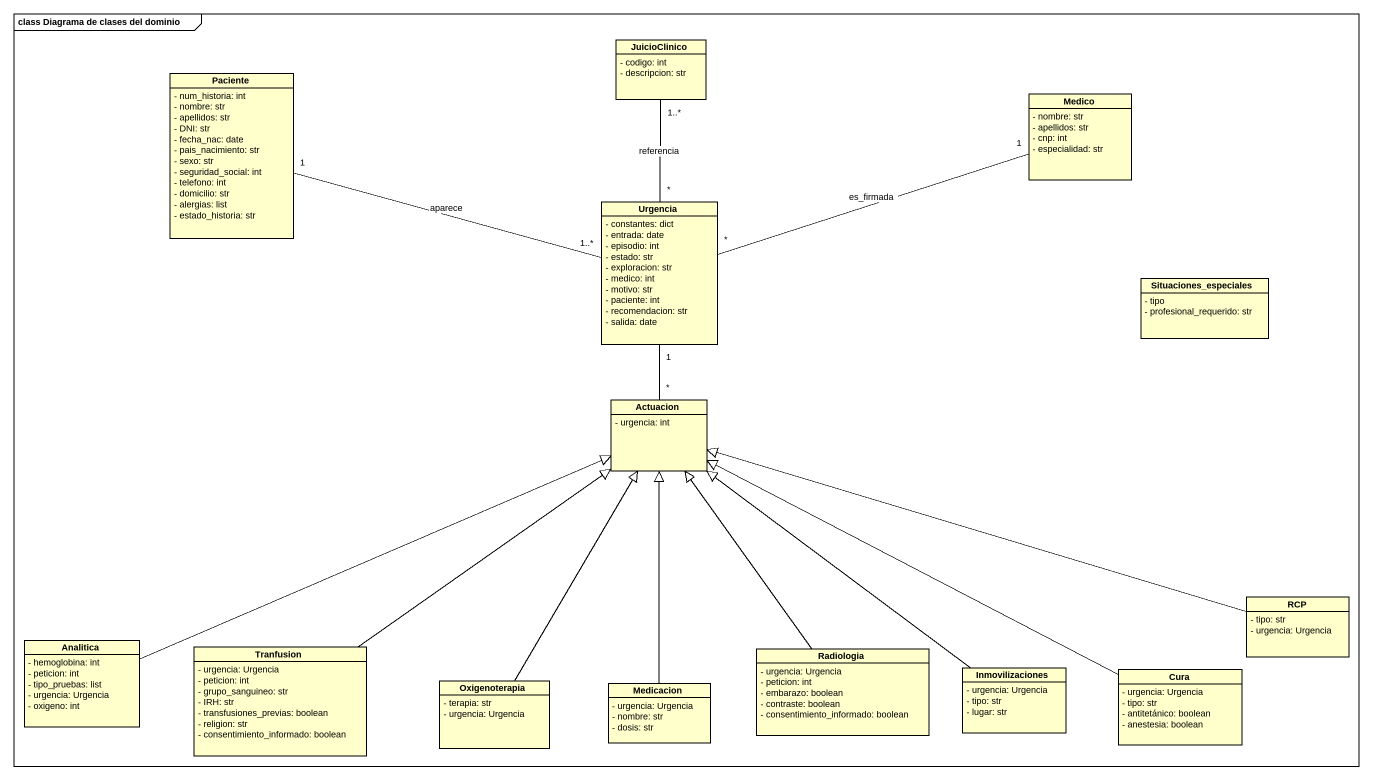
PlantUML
@startuml
mainframe class Diagrama de clases del dominio
hide circle
hide empty members
skinparam classAttributeIconSize 0
class JuicioClinico {
  - codigo: int
  - descripcion: str
}
class Paciente {
  - num_historia: int
  - nombre: str
  - apellidos: str
  - DNI: str
  - fecha_nac: date
  - pais_nacimiento: str
  - sexo: str
  - seguridad_social: int
  - telefono: int
  - domicilio: str
  - alergias: list
  - estado_historia: str
}
class Medico {
  - nombre: str
  - apellidos: str
  - cnp: int
  - especialidad: str
}
class Urgencia {
  - constantes: dict
  - entrada: date
  - episodio: int
  - estado: str
  - exploracion: str
  - medico: int
  - motivo: str
  - paciente: int
  - recomendacion: str
  - salida: date
}
class Situaciones_especiales {
  - tipo
  - profesional_requerido: str
}
class Actuacion {
  - urgencia: int
}
class RCP {
  - tipo: str
  - urgencia: Urgencia
}
class Analitica {
  - hemoglobina: int
  - peticion: int
  - tipo_pruebas: list
  - urgencia: Urgencia
  - oxigeno: int
}
class Tranfusion {
  - urgencia: Urgencia
  - peticion: int
  - grupo_sanguineo: str
  - IRH: str
  - transfusiones_previas: boolean
  - religion: str
  - consentimiento_informado: boolean
}
class Radiologia {
  - urgencia: Urgencia
  - peticion: int
  - embarazo: boolean
  - contraste: boolean
  - consentimiento_informado: boolean
}
class Oxigenoterapia {
  - terapia: str
  - urgencia: Urgencia
}
class Medicacion {
  - urgencia: Urgencia
  - nombre: str
  - dosis: str
}
class Inmovilizaciones {
  - urgencia: Urgencia
  - tipo: str
  - lugar: str
}
class Cura {
  - urgencia: Urgencia
  - tipo: str
  - antitetánico: boolean
  - anestesia: boolean
}
Paciente "1" -right- "1..*" Urgencia : aparece
Urgencia "*" -up- "1..*" JuicioClinico : referencia
Urgencia "*" -right- "1" Medico : es_firmada
Urgencia "1" -- "*" Actuacion
RCP -left-|> Actuacion
Analitica -right-|> Actuacion
Tranfusion -up-|> Actuacion
Radiologia -up-|> Actuacion
Oxigenoterapia -up-|> Actuacion
Medicacion -up-|> Actuacion
Inmovilizaciones -up-|> Actuacion
Cura -left-|> Actuacion
@enduml
